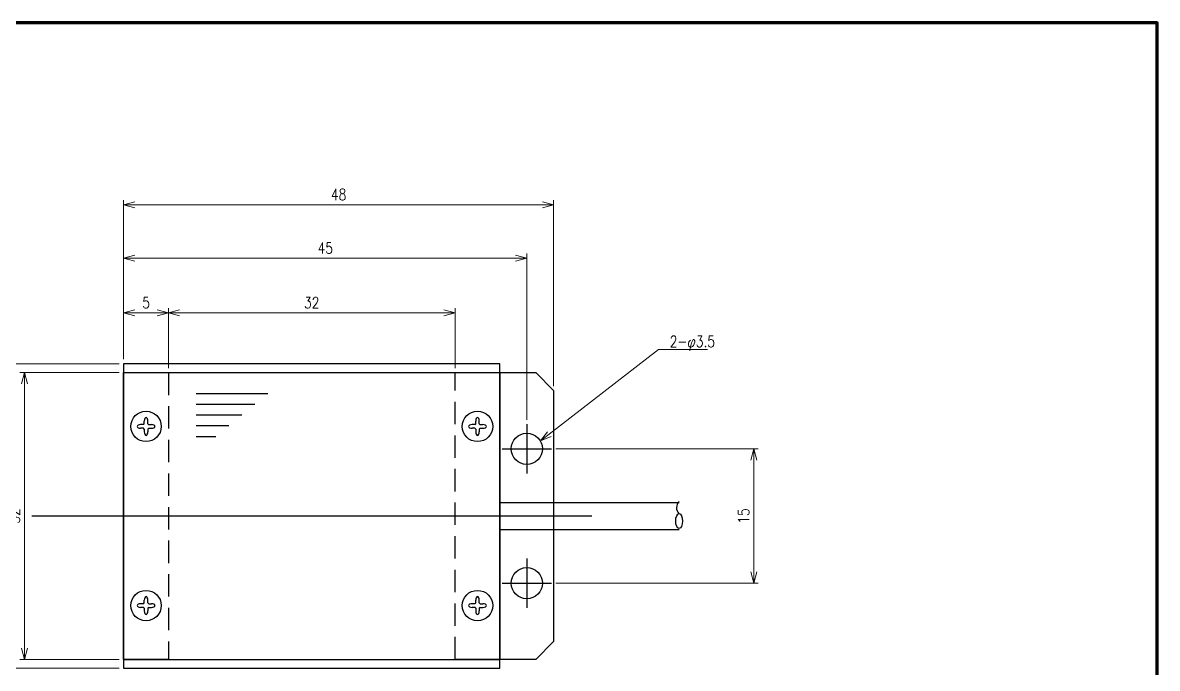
# Model space of a CAD drawing. Header units: millimetres. Extents: x 2 to 193, y 0 to 141.
# Drawn here: x 66.9 to 193.5, y 68.4 to 140.5 of the extents above; entities that cross this region are included whole.
import ezdxf
from ezdxf import colors
from ezdxf.entities.mleader import LeaderData, LeaderLine
from ezdxf.math import Vec2, Vec3

# ---------------------------------------------------------------- set-up
doc = ezdxf.new("R2010")
doc.units = ezdxf.units.MM
doc.header["$LTSCALE"] = 10
doc.linetypes.add('HIDDEN', pattern=[0.375, 0.25, -0.125])
doc.layers.get('0').update_dxf_attribs({"lineweight": 30})
doc.layers.get('Defpoints').update_dxf_attribs({"lineweight": 9})
for name, color, linetype, lineweight in [('2KD_寸法１', 7, 'Continuous', 15), ('2KD_寸法１ @ 0.5', 7, 'Continuous', 15), ('AUX', 7, 'Continuous', 40)]:
    doc.layers.add(name, color=color, linetype=linetype, lineweight=lineweight)
doc.styles.get("Standard").update_dxf_attribs({"font": 'simplex.shx', "width": 0.8, "bigfont": 'extfont.shx'})
doc.dimstyles.new('KD-STD', dxfattribs={"dimscale": 0, "dimtxt": 2.5, "dimasz": 2.5, "dimexe": 1, "dimexo": 1, "dimgap": 1, "dimtad": 1, "dimdsep": 46, "dimtxsty": 'Standard', "dimblk": 'OPEN30', "dimcen": 0, "dimadec": 0, "dimazin": 0, "dimtfac": 1, "dimtmove": 0, "dimatfit": 3, "dimldrblk": 'OPEN30', "dimfxl": 1, "dimtolj": 1, "dimtzin": 0, "dimlwd": 15, "dimlwe": 15, "dimarcsym": 0})

# ---------------------------------------------------------------- blocks, each defined once
blk = doc.blocks.new('_Open30')
at = {"lineweight": -2}
for p, q in [((-1, 0.26794919), (0, 0)), ((0, 0), (-1, -0.26794919)), ((0, 0), (-1, 0))]:
    blk.add_line(p, q, dxfattribs=at)
blk = doc.blocks.new('*D40')
at = {"layer": '2KD_寸法１', "color": 0, "lineweight": 15}
for p, q in [((77.61874495118741, 101.4390922189758), (66.539659397331, 101.4390922189758)), ((67.039659397331, 100.1890922189758), (67.03965939733098, 70.68909221897587)), ((77.61874495118741, 69.43909221897587), (66.53965939733096, 69.43909221897587))]:
    blk.add_line(p, q, dxfattribs=at)
at = {"layer": 'Defpoints', "color": 0}
for p in [(78.11874495118741, 101.4390922189758), (67.03965939733098, 69.43909221897587), (78.11874495118741, 69.43909221897587)]:
    blk.add_point(p, dxfattribs=at)
at = {"layer": '2KD_寸法１', "color": 0, "lineweight": 15, "xscale": 1.25, "yscale": 1.25, "zscale": 1.25}
for p, rotation in [((67.039659397331, 101.4390922189758), 90), ((67.03965939733098, 69.43909221897587), 270)]:
    blk.add_blockref('_Open30', p, dxfattribs=dict(at, rotation=rotation))
at = {"layer": '2KD_寸法１', "color": 0, "insert": (65.91465939733096, 85.43909221897589), "char_height": 1.25, "attachment_point": 5, "rotation": 90}
blk.add_mtext('\\A1;32', dxfattribs=at)
blk = doc.blocks.new('*D41')
at = {"layer": '2KD_寸法１', "color": 0, "lineweight": 15}
for p, q in [((77.61874495118741, 102.4390922189758), (61.1295440625479, 102.4390922189758)), ((61.6295440625479, 101.1890922189758), (61.62954406254789, 69.68909221897587)), ((77.61874495118741, 68.43909221897587), (61.1295440625479, 68.43909221897587))]:
    blk.add_line(p, q, dxfattribs=at)
at = {"layer": 'Defpoints', "color": 0}
for p in [(78.11874495118741, 102.4390922189758), (61.62954406254789, 68.43909221897587), (78.11874495118741, 68.43909221897587)]:
    blk.add_point(p, dxfattribs=at)
at = {"layer": '2KD_寸法１', "color": 0, "lineweight": 15, "xscale": 1.25, "yscale": 1.25, "zscale": 1.25}
for p, rotation in [((61.6295440625479, 102.4390922189758), 90), ((61.62954406254789, 68.43909221897587), 270)]:
    blk.add_blockref('_Open30', p, dxfattribs=dict(at, rotation=rotation))
at = {"layer": '2KD_寸法１', "color": 0, "insert": (60.50454406254789, 85.43909221897589), "char_height": 1.25, "attachment_point": 5, "rotation": 90}
blk.add_mtext('\\A1;34', dxfattribs=at)
blk = doc.blocks.new('A$C50C030A1')
for p, q in [((-0.2999996125479356, 0.1999997042437655), (-0.599999612547947, 0.1999997042437655)), ((-0.2999996125479356, 0.1999997042437655), (-0.200000704801198, 0.2999997647142436)), ((-0.200000704801198, 0.2999997647142436), (-0.200000704801198, 0.599999764714255)), ((0.1999997042437371, 0.2999996125479356), (0.1999997042437371, 0.599999612547947)), ((0.1999997042437371, 0.2999996125479356), (0.2999997647142436, 0.200000704801198)), ((0.2999997647142436, 0.200000704801198), (0.599999764714255, 0.200000704801198)), ((-0.2999997647142436, -0.200000704801198), (-0.599999764714255, -0.200000704801198)), ((-0.199999704243794, -0.2999996125479072), (-0.2999997647142436, -0.200000704801198)), ((-0.199999704243794, -0.2999996125479072), (-0.199999704243794, -0.5999996125479186)), ((0.2999996125479356, -0.1999997042437655), (0.200000704801198, -0.2999997647142152)), ((0.200000704801198, -0.2999997647142152), (0.200000704801198, -0.5999997647142266)), ((0.2999996125479356, -0.1999997042437655), (0.599999612547947, -0.1999997042437655))]:
    blk.add_line(p, q)
blk.add_circle((0, 0), 1.7)
for centre, major_axis in [((-0.599999612547947, -5.00278702e-07), (-0.4000003874532759, 8.3308e-12)), ((-5.00278702e-07, 0.5999996125479754), (8.3307e-12, 0.4000003874532759)), ((0.599999612547947, 5.00278702e-07), (0.4000003874532759, -8.3311e-12)), ((5.00278702e-07, -0.599999612547947), (-8.3309e-12, -0.4000003874532759))]:
    blk.add_ellipse(centre, major_axis=major_axis, ratio=0.5000000269899068, start_param=-1.570795358155445, end_param=1.570795358176271)
blk = doc.blocks.new('A$C69E816FE')
for p, q in [((-3.532654773e-07, 12.00000024349878), (19.99999964673452, 12.00000024349878)), ((-3.532654773e-07, 9.00000024349879), (16.3620298661981, 9.00000024349879)), ((-3.532654773e-07, 6.000000243498789), (12.7240600856617, 6.000000243498817)), ((-3.532654773e-07, 3.000000243498787), (9.086090305125252, 3.000000243498787)), ((-3.532654773e-07, 2.434987891e-07), (5.44812052458883, 2.434987891e-07))]:
    blk.add_line(p, q)
blk = doc.blocks.new('A$C79305178')
for p, q in [((-3.90801915e-08, 34.00000021360597), (-3.90801915e-08, 2.13605972e-07)), ((41.99999996091969, 34.00000021360597), (-3.90801915e-08, 34.00000021360597)), ((-3.90801915e-08, 33.00000021360598), (41.99999996091969, 33.00000021360598)), ((-3.90801915e-08, 33.00000021360598), (4.999999960919808, 33.00000021360598)), ((-3.90801915e-08, 1.000000213605972), (-3.90801915e-08, 33.00000021360598)), ((-3.90801915e-08, 33.00000021360598), (41.99999996091969, 33.00000021360574)), ((36.99999996091975, 33.00000021360598), (41.99999996091969, 33.00000021360574)), ((41.99999996091969, 2.13605972e-07), (41.99999996091969, 34.00000021360597)), ((41.99999996091969, 33.00000021360574), (45.9999999609198, 33.00000021360574)), ((41.99999996091969, 33.00000021360574), (41.99999996091958, 1.000000213605972)), ((45.9999999609198, 33.00000021360574), (47.99999996091981, 31.00000021360575)), ((47.99999996091981, 31.00000021360575), (47.99999996091981, 3.000000213605744)), ((41.99999996091986, 18.50000021360597), (61.99999996091998, 18.50000021360597)), ((41.99999996091969, 15.50000021360597), (61.99999996091998, 15.50000021360597)), ((41.99999996091969, 2.13605972e-07), (41.99999996091969, 6.000000213605972)), ((45.9999999609198, 1.000000213605972), (47.99999996091981, 3.000000213605744)), ((-3.90801915e-08, 1.000000213605972), (41.99999996091969, 1.000000213605972)), ((4.999999960919808, 1.000000213605972), (-3.90801915e-08, 1.000000213605972)), ((-3.90801915e-08, 1.000000213605972), (41.99999996091958, 1.000000213605972)), ((-3.90801915e-08, 2.13605972e-07), (41.99999996091969, 2.13605972e-07)), ((41.99999996091958, 1.000000213605972), (36.99999996091975, 1.000000213605972)), ((45.9999999609198, 1.000000213605972), (41.99999996091969, 1.000000213605972))]:
    blk.add_line(p, q)
at = {"linetype": 'HIDDEN'}
for p, q in [((4.999999960919808, 33.00000021360598), (4.999999960919808, 1.000000213605972)), ((36.99999996091975, 1.000000213605972), (36.99999996091975, 33.00000021360598))]:
    blk.add_line(p, q, dxfattribs=at)
for centre in [(44.99999996091981, 24.50000021360575), (44.99999996091981, 9.500000213605745)]:
    blk.add_circle(centre, 1.75)
blk.add_arc((62.64597823319547, 17.92205327181716), 0.9364293802166507, 133.6167542197223, 223.3179846230726)
blk.add_ellipse((61.99999996091998, 16.44136734068559), major_axis=(-1e-16, -0.8419381685797853), ratio=0.4488764421126044, start_param=-3.141592653589792, end_param=3.141592653589792)
at = {"xscale": 0.3999999999999772, "yscale": 0.3999999999999772, "zscale": 0.4}
blk.add_blockref('A$C69E816FE', (8.106726522987685, 25.88788142800718), dxfattribs=at)
for p in [(2.499999960919808, 27.00000021360597), (39.49999996091975, 27.00000021360597), (2.499999960919808, 7.000000213605858), (39.49999996091975, 7.000000213605858)]:
    blk.add_blockref('A$C50C030A1', p)
blk = doc.blocks.new('*D43')
at = {"layer": '2KD_寸法１', "color": 0, "lineweight": 15}
for p, q in [((78.11874472753895, 102.939092270104), (78.11874472753895, 108.6276092751693)), ((81.86874472753897, 108.1276092751693), (79.36874472753895, 108.1276092751693)), ((83.11874472753897, 101.9390922701039), (83.11874472753897, 108.6276092751693))]:
    blk.add_line(p, q, dxfattribs=at)
at = {"layer": 'Defpoints', "color": 0}
for p in [(78.11874472753895, 108.1276092751693), (78.11874472753895, 102.4390922701039), (83.11874472753897, 101.4390922701039)]:
    blk.add_point(p, dxfattribs=at)
at = {"layer": '2KD_寸法１', "color": 0, "lineweight": 15, "xscale": 1.25, "yscale": 1.25, "zscale": 1.25, "rotation": 180}
blk.add_blockref('_Open30', (78.11874472753895, 108.1276092751693), dxfattribs=at)
at = {"layer": '2KD_寸法１', "color": 0, "lineweight": 15, "xscale": 1.25, "yscale": 1.25, "zscale": 1.25}
blk.add_blockref('_Open30', (83.11874472753897, 108.1276092751693), dxfattribs=at)
at = {"layer": '2KD_寸法１', "color": 0, "insert": (80.61874472753897, 109.2526092751693), "char_height": 1.25, "attachment_point": 5}
blk.add_mtext('\\A1;5', dxfattribs=at)
blk = doc.blocks.new('*D44')
at = {"layer": '2KD_寸法１', "color": 0, "lineweight": 15}
for p, q in [((83.11874472753897, 101.9390922701039), (83.11874472753897, 108.6276092646977)), ((84.36874472753897, 108.1276092646977), (113.8687447275389, 108.1276092646977)), ((115.1187447275389, 101.9390922701038), (115.1187447275389, 108.6276092646977))]:
    blk.add_line(p, q, dxfattribs=at)
at = {"layer": 'Defpoints', "color": 0}
for p in [(115.1187447275389, 108.1276092646977), (83.11874472753897, 101.4390922701039), (115.1187447275389, 101.4390922701037)]:
    blk.add_point(p, dxfattribs=at)
at = {"layer": '2KD_寸法１', "color": 0, "lineweight": 15, "xscale": 1.25, "yscale": 1.25, "zscale": 1.25, "rotation": 180}
blk.add_blockref('_Open30', (83.11874472753897, 108.1276092646977), dxfattribs=at)
at = {"layer": '2KD_寸法１', "color": 0, "lineweight": 15, "xscale": 1.25, "yscale": 1.25, "zscale": 1.25}
blk.add_blockref('_Open30', (115.1187447275389, 108.1276092646977), dxfattribs=at)
at = {"layer": '2KD_寸法１', "color": 0, "insert": (99.11874472753892, 109.2526092646977), "char_height": 1.25, "attachment_point": 5}
blk.add_mtext('\\A1;32', dxfattribs=at)
blk = doc.blocks.new('*D45')
at = {"layer": '2KD_寸法１', "color": 0, "lineweight": 15}
for p, q in [((78.11874472753895, 102.939092270104), (78.11874472753895, 114.7251495391673)), ((79.36874472753895, 114.2251495391674), (121.8687447666191, 114.2251495391674)), ((123.1187447666191, 96.18909205649778), (123.1187447666191, 114.7251495391673))]:
    blk.add_line(p, q, dxfattribs=at)
at = {"layer": 'Defpoints', "color": 0}
for p in [(123.1187447666191, 114.2251495391674), (78.11874472753895, 102.4390922701039), (123.1187447666191, 95.68909205649777)]:
    blk.add_point(p, dxfattribs=at)
at = {"layer": '2KD_寸法１', "color": 0, "lineweight": 15, "xscale": 1.25, "yscale": 1.25, "zscale": 1.25, "rotation": 180}
blk.add_blockref('_Open30', (78.11874472753895, 114.2251495391674), dxfattribs=at)
at = {"layer": '2KD_寸法１', "color": 0, "lineweight": 15, "xscale": 1.25, "yscale": 1.25, "zscale": 1.25}
blk.add_blockref('_Open30', (123.1187447666191, 114.2251495391674), dxfattribs=at)
at = {"layer": '2KD_寸法１', "color": 0, "insert": (100.618744747079, 115.3501495391674), "char_height": 1.25, "attachment_point": 5}
blk.add_mtext('\\A1;45', dxfattribs=at)
blk = doc.blocks.new('*D46')
at = {"layer": '2KD_寸法１', "color": 0, "lineweight": 15}
for p, q in [((78.11874472753895, 102.939092270104), (78.11874472753895, 120.6886775125724)), ((126.1187447275389, 99.93909227010376), (126.1187447275389, 120.6886775125724)), ((79.36874472753895, 120.1886775125724), (124.8687447275389, 120.1886775125724))]:
    blk.add_line(p, q, dxfattribs=at)
at = {"layer": 'Defpoints', "color": 0}
for p in [(126.1187447275389, 120.1886775125724), (78.11874472753895, 102.4390922701039), (126.1187447275389, 99.43909227010374)]:
    blk.add_point(p, dxfattribs=at)
at = {"layer": '2KD_寸法１', "color": 0, "lineweight": 15, "xscale": 1.25, "yscale": 1.25, "zscale": 1.25, "rotation": 180}
blk.add_blockref('_Open30', (78.11874472753895, 120.1886775125724), dxfattribs=at)
at = {"layer": '2KD_寸法１', "color": 0, "lineweight": 15, "xscale": 1.25, "yscale": 1.25, "zscale": 1.25}
blk.add_blockref('_Open30', (126.1187447275389, 120.1886775125724), dxfattribs=at)
at = {"layer": '2KD_寸法１', "color": 0, "insert": (102.1187447275389, 121.3136775125724), "char_height": 1.25, "attachment_point": 5}
blk.add_mtext('\\A1;48', dxfattribs=at)
blk = doc.blocks.new('*D47')
at = {"layer": '2KD_寸法１', "color": 0, "lineweight": 15}
for p, q in [((126.3687447666191, 92.93909205649777), (148.9517301631603, 92.93909205649777)), ((148.4517301631603, 91.68909205649777), (148.4517301631603, 79.18909205649777)), ((126.3687447666191, 77.93909205649777), (148.9517301631603, 77.93909205649777))]:
    blk.add_line(p, q, dxfattribs=at)
at = {"layer": 'Defpoints', "color": 0}
for p in [(125.8687447666191, 92.93909205649777), (125.8687447666191, 77.93909205649777), (148.4517301631603, 77.93909205649777)]:
    blk.add_point(p, dxfattribs=at)
at = {"layer": '2KD_寸法１', "color": 0, "lineweight": 15, "xscale": 1.25, "yscale": 1.25, "zscale": 1.25}
for p, rotation in [((148.4517301631603, 92.93909205649777), 90), ((148.4517301631603, 77.93909205649777), 270)]:
    blk.add_blockref('_Open30', p, dxfattribs=dict(at, rotation=rotation))
at = {"layer": '2KD_寸法１', "color": 0, "insert": (147.3267301631602, 85.43909205649778), "char_height": 1.25, "attachment_point": 5, "rotation": 90}
blk.add_mtext('\\A1;15', dxfattribs=at)

msp = doc.modelspace()

# ---------------------------------------------------------------- linework, layer by layer
for p, q in [((123.1187447666191, 95.68909205649777), (123.1187447666191, 90.18909205649777)), ((120.3687447666191, 92.93909205649777), (125.8687447666191, 92.93909205649777)), ((67.86874476661922, 85.439092056498), (130.3687447666191, 85.439092056498)), ((123.1187447666191, 80.68909205649777), (123.1187447666191, 75.18909205649788)), ((120.3687447666191, 77.93909205649777), (125.8687447666191, 77.93909205649777)), ((78.11874476661916, 69.43909205649798), (120.118744766619, 69.43909205649798)), ((78.11874476661916, 69.43909205649798), (120.1187447666189, 69.43909205649798))]:
    msp.add_line(p, q)
at = {"layer": 'AUX', "lineweight": 70}
msp.add_lwpolyline([(1.999999758280865, 2.000000249163575), (193.4999997582808, 2.000000249163575), (193.4999997582808, 140.5000002491635), (1.999999758280865, 140.5000002491635)], close=True, dxfattribs=at)

# ---------------------------------------------------------------- block references
msp.add_blockref('A$C79305178', (78.11874476661916, 68.439092056498))

# ---------------------------------------------------------------- dimensions: what is measured, and where the dimension line sits
at = {"layer": '2KD_寸法１ @ 0.5'}
for base, p1, p2, picture, middle in [((126.1187447275389, 120.1886775125724), (78.11874472753895, 102.4390922701039), (126.1187447275389, 99.43909227010374), '*D46', (102.1187447275389, 121.3136775125724)), ((123.1187447666191, 114.2251495391674), (78.11874472753895, 102.4390922701039), (123.1187447666191, 95.68909205649777), '*D45', (100.618744747079, 115.3501495391674)), ((78.11874472753895, 108.1276092751693), (83.11874472753897, 101.4390922701039), (78.11874472753895, 102.4390922701039), '*D43', (80.61874472753897, 109.2526092751693)), ((115.1187447275389, 108.1276092646977), (83.11874472753897, 101.4390922701039), (115.1187447275389, 101.4390922701037), '*D44', (99.11874472753892, 109.2526092646977))]:
    dim = msp.add_linear_dim(base=base, p1=p1, p2=p2, dimstyle='KD-STD', override={"dimscale": 0.5, "dimtix": 0, "dimtofl": 1, "dimtmove": 0, "dimatfit": 3}, dxfattribs=at)
    dim.commit()
    dim.dimension.update_dxf_attribs({"geometry": picture, "text_midpoint": middle})
for base, p1, p2, picture, middle in [((61.62954406254789, 68.43909221897587), (78.11874495118741, 102.4390922189758), (78.11874495118741, 68.43909221897587), '*D41', (60.50454406254789, 85.43909221897589)), ((67.03965939733098, 69.43909221897587), (78.11874495118741, 101.4390922189758), (78.11874495118741, 69.43909221897587), '*D40', (65.91465939733096, 85.43909221897589)), ((148.4517301631603, 77.93909205649777), (125.8687447666191, 92.93909205649777), (125.8687447666191, 77.93909205649777), '*D47', (147.3267301631602, 85.43909205649778))]:
    dim = msp.add_linear_dim(base=base, p1=p1, p2=p2, angle=90, dimstyle='KD-STD', override={"dimscale": 0.5, "dimtix": 0, "dimtofl": 1, "dimtmove": 0, "dimatfit": 3}, dxfattribs=at)
    dim.commit()
    dim.dimension.update_dxf_attribs({"geometry": picture, "text_midpoint": middle})

# ---------------------------------------------------------------- leaders
ml = msp.add_multileader_mtext('Standard', dxfattribs=at)
ml.set_content('2-φ3.5', color=256)
ml.set_leader_properties(lineweight=15)
ml.set_arrow_properties(name='OPEN30')
ml.build(insert=Vec2(0, 0))
ml.multileader.update_dxf_attribs({"text_left_attachment_type": 6, "text_right_attachment_type": 6, "dogleg_length": 1.5, "arrow_head_size": 1.25, "scale": 0.5})
ctx = ml.context
ctx.base_point, ctx.scale, ctx.char_height, ctx.arrow_head_size, ctx.landing_gap_size, ctx.plane_origin = Vec3(138.5753625249157, 104.0380296227477), 0.5, 1.25, 1.25, 0.5, Vec3(124.6342892232419, 93.814092056498)
ctx.left_attachment, ctx.right_attachment = 6, 6
notes = []
notes.append((ctx, [(0, (1, 1, 0), (137.8253625249157, 104.0380296227477), (1, 0), 0.75, [(0, [(124.6342892232419, 93.814092056498)], 0, [])])]))
ctx.mtext.insert, ctx.mtext.flow_direction = Vec3(139.0753625249157, 105.5380296227477), 5
for ctx, leaders in notes:
    for number, flags, end, landing, length, lines in leaders:
        leader = LeaderData()
        leader.index, (leader.has_last_leader_line, leader.has_dogleg_vector, leader.attachment_direction) = number, flags
        leader.last_leader_point, leader.dogleg_vector, leader.dogleg_length = Vec3(end), Vec3(landing), length
        for number, points, colour, breaks in lines:
            line = LeaderLine()
            line.index, line.vertices, line.color, line.breaks = number, Vec3.list(points), colors.encode_raw_color(colour), breaks
            leader.lines.append(line)
        ctx.leaders.append(leader)

doc.saveas('drawing.dxf')
